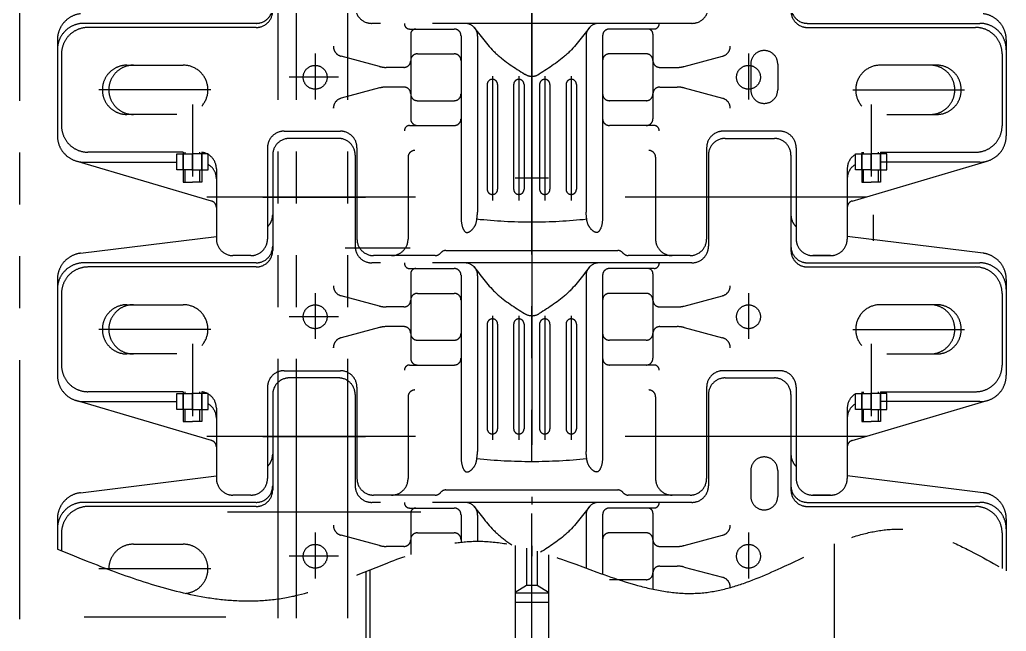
# Model space of a CAD drawing. Header units: millimetres. Extents: x 0 to 16800, y -463 to 11880.
# Drawn here: x 10366 to 12268, y 4831 to 6011 of the extents above; entities that cross this region are included whole.
import ezdxf

# ---------------------------------------------------------------- set-up
doc = ezdxf.new("R2010")
doc.units = ezdxf.units.MM
doc.header["$LTSCALE"] = 400
doc.linetypes.add('K', pattern=[2.5, 1.25, -0.25, 0.25, -0.25, 0.25, -0.25])
doc.layers.add('07', color=6, linetype='K')

# ---------------------------------------------------------------- blocks, each defined once
blk = doc.blocks.new('fesfewr')
at = {"layer": '07', "color": 6, "linetype": 'K'}
for p, q in [((41078.7, 9495), (41078.7, 4929.7)), ((41114.2, 9495), (41114.2, 4929.7)), ((41212.9, 9495), (41212.9, 4929.7)), ((40581.3, 4993), (40581.3, 9438)), ((41208.8, 6709.2), (41333.8, 6709.2)), ((41301.9, 6199.6), (40982, 6199.6))]:
    blk.add_line(p, q, dxfattribs=at)

msp = doc.modelspace()

# ---------------------------------------------------------------- linework, layer by layer
at = {"layer": '07', "color": 6, "linetype": 'K'}
for p, q in [((11353.45, 2558.15), (11353.45, 10130.81)), ((11353.45, 6614.41), (11353.45, 5999.39)), ((11353.45, 6152.41), (11353.45, 5537.39)), ((10821.95, 6003.75), (10489.95, 6003.75)), ((10821.95, 5995.75), (10497.95, 5995.75)), ((11661.95, 6003.75), (11044.95, 6003.75)), ((11107.92, 6003.75), (11107.92, 6002.82)), ((11117.92, 5992.82), (11203.95, 5992.82)), ((11241.66, 5996.43), (11244.34, 5993.27)), ((11465.23, 5996.43), (11462.56, 5993.27)), ((11588.97, 5992.82), (11502.95, 5992.82)), ((11598.97, 6003.75), (11598.97, 6002.82)), ((11884.95, 6003.75), (12216.95, 6003.75)), ((11884.95, 5995.75), (12208.95, 5995.75)), ((10438.95, 5971.69), (10438.95, 5787)), ((11119.95, 5982.82), (11119.95, 5819.68)), ((11216.95, 5979.82), (11216.95, 5631.53)), ((11248.99, 5978.75), (11248.99, 5645.13)), ((11457.91, 5978.75), (11457.91, 5639.54)), ((11489.95, 5979.82), (11489.95, 5631.53)), ((11586.95, 5982.82), (11586.95, 5819.68)), ((12267.95, 5971.69), (12267.95, 5787)), ((10446.95, 5944.75), (10446.95, 5806.25)), ((10935.85, 5945.43), (10935.85, 5857.01)), ((11060.11, 5920.44), (10985.79, 5940.28)), ((11132.95, 5944.94), (11203.95, 5944.94)), ((11573.95, 5944.94), (11502.95, 5944.94)), ((11646.79, 5920.44), (11721.11, 5940.28)), ((11771.05, 5945.43), (11771.05, 5857.01)), ((12259.95, 5944.75), (12259.95, 5806.25)), ((10573.16, 5923), (10681.7, 5923)), ((11106.95, 5918.75), (11073.01, 5918.75)), ((11599.95, 5918.75), (11633.89, 5918.75)), ((11775.45, 5925.32), (11775.45, 5875.32)), ((11827.45, 5925.32), (11827.45, 5875.32)), ((12133.73, 5923), (12025.19, 5923)), ((10980.95, 5899.75), (10885.95, 5899.75)), ((11277.45, 5901.75), (11277.45, 5662.06)), ((11328.45, 5901.75), (11328.45, 5662.06)), ((11378.45, 5901.75), (11378.45, 5662.06)), ((11429.45, 5901.75), (11429.45, 5662.06)), ((11060.11, 5879.05), (10985.79, 5859.21)), ((11106.95, 5880.75), (11073.01, 5880.75)), ((11267.45, 5885.75), (11267.45, 5683.75)), ((11287.45, 5885.75), (11287.45, 5683.75)), ((11318.45, 5885.75), (11318.45, 5683.75)), ((11338.45, 5885.75), (11338.45, 5683.75)), ((11368.45, 5885.75), (11368.45, 5683.75)), ((11388.45, 5885.75), (11388.45, 5683.75)), ((11419.45, 5885.75), (11419.45, 5683.75)), ((11439.45, 5885.75), (11439.45, 5683.75)), ((11599.95, 5880.75), (11633.89, 5880.75)), ((11646.79, 5879.05), (11721.11, 5859.21)), ((10734.64, 5875.5), (10519.14, 5875.5)), ((11972.25, 5875.5), (12187.75, 5875.5)), ((10699.45, 5847.23), (10699.45, 5708.11)), ((10970.95, 5839.89), (10970.99, 5841.2)), ((11132.95, 5854.55), (11203.95, 5854.55)), ((11573.95, 5854.55), (11502.95, 5854.55)), ((11735.95, 5839.89), (11735.9, 5841.2)), ((12007.45, 5847.23), (12007.45, 5708.11)), ((10669.05, 5828), (10573.16, 5828)), ((12037.84, 5828), (12133.73, 5828)), ((11117.92, 5806.68), (11203.95, 5806.68)), ((11588.97, 5806.68), (11502.95, 5806.68)), ((10875.95, 5795.75), (10984.45, 5795.75)), ((10980.95, 5781.75), (10885.95, 5781.75)), ((11830.95, 5795.75), (11722.45, 5795.75)), ((11725.95, 5781.75), (11820.95, 5781.75)), ((10843.95, 5763.75), (10843.95, 5587.75)), ((11016.45, 5763.75), (11016.45, 5587.75)), ((11690.45, 5763.75), (11690.45, 5587.75)), ((11862.95, 5763.75), (11862.95, 5587.75)), ((10681.45, 5755.25), (10497.95, 5755.25)), ((10669.05, 5720.94), (10669.05, 5751.94)), ((10669.05, 5751.94), (10699.45, 5751.94)), ((10681.45, 5755.25), (10681.45, 5697.66)), ((10681.45, 5720.94), (10681.45, 5751.94)), ((10685.05, 5751.94), (10685.05, 5755.25)), ((10699.45, 5719.89), (10699.45, 5753)), ((10729.84, 5751.94), (10699.45, 5751.94)), ((10713.85, 5751.94), (10713.85, 5755.25)), ((10717.45, 5755.25), (10717.45, 5697.66)), ((10717.45, 5720.94), (10717.45, 5751.94)), ((10729.84, 5720.94), (10729.84, 5751.94)), ((10853.95, 5749.75), (10853.95, 5565.75)), ((11012.95, 5749.75), (11012.95, 5573.75)), ((11114.95, 5745.5), (11114.95, 5587.75)), ((11591.95, 5745.5), (11591.95, 5587.75)), ((11693.95, 5749.75), (11693.95, 5573.75)), ((11852.95, 5749.75), (11852.95, 5565.75)), ((11977.05, 5720.94), (11977.05, 5751.94)), ((11977.05, 5751.94), (12007.45, 5751.94)), ((11989.45, 5755.25), (11989.45, 5697.66)), ((11989.45, 5720.94), (11989.45, 5751.94)), ((11993.05, 5751.94), (11993.05, 5755.25)), ((12007.45, 5719.89), (12007.45, 5753)), ((12037.84, 5751.94), (12007.45, 5751.94)), ((12021.85, 5751.94), (12021.85, 5755.25)), ((12025.45, 5755.25), (12025.45, 5697.66)), ((12025.45, 5755.25), (12208.95, 5755.25)), ((12025.45, 5720.94), (12025.45, 5751.94)), ((12037.84, 5720.94), (12037.84, 5751.94)), ((10736.13, 5661), (10475.48, 5738.09)), ((10489.95, 5736), (10669.05, 5736)), ((11970.76, 5661), (12231.41, 5738.09)), ((12216.95, 5736), (12025.45, 5736)), ((10699.45, 5720.94), (10669.05, 5720.94)), ((10685.05, 5697.66), (10685.05, 5720.94)), ((10699.45, 5720.94), (10729.84, 5720.94)), ((10713.85, 5697.66), (10713.85, 5720.94)), ((10745.45, 5723.25), (10745.45, 5587.75)), ((11321.45, 5705.82), (11385.45, 5705.82)), ((11961.45, 5723.25), (11961.45, 5587.75)), ((12007.45, 5720.94), (11977.05, 5720.94)), ((11993.05, 5697.66), (11993.05, 5720.94)), ((12007.45, 5720.94), (12037.84, 5720.94)), ((12021.85, 5697.66), (12021.85, 5720.94)), ((10681.45, 5697.66), (10699.45, 5697.66)), ((10717.45, 5697.66), (10699.45, 5697.66)), ((11353.45, 5690.41), (11353.45, 5075.39)), ((11989.45, 5697.66), (12007.45, 5697.66)), ((12025.45, 5697.66), (12007.45, 5697.66)), ((11129.07, 5668.75), (10726.99, 5668.75)), ((10835.09, 5668.75), (11032.61, 5668.75)), ((11998.91, 5668.76), (11533.62, 5668.76)), ((11978.58, 5668.75), (11573.73, 5668.75)), ((11871.81, 5668.75), (11674.29, 5668.75)), ((11248.99, 5645.13), (11248.99, 5639.54)), ((12012.32, 5584.17), (12012.32, 5634.17)), ((10483.67, 5560.3), (10745.45, 5592.78)), ((12223.23, 5560.3), (11961.45, 5592.78)), ((10811.95, 5555.75), (10777.45, 5555.75)), ((11167.45, 5555.75), (11048.45, 5555.75)), ((11187.95, 5565.75), (11518.95, 5565.75)), ((11658.45, 5555.75), (11539.44, 5555.75)), ((11894.95, 5555.75), (11929.45, 5555.75)), ((11929.45, 5555.75), (11894.95, 5555.75)), ((10821.95, 5541.75), (10489.95, 5541.75)), ((10821.95, 5533.75), (10497.95, 5533.75)), ((11661.95, 5541.75), (11044.95, 5541.75)), ((11107.92, 5541.75), (11107.92, 5540.82)), ((11241.66, 5534.43), (11244.34, 5531.27)), ((11465.23, 5534.43), (11462.56, 5531.27)), ((11598.97, 5541.75), (11598.97, 5540.82)), ((11884.95, 5541.75), (12216.95, 5541.75)), ((11884.95, 5533.75), (12208.95, 5533.75)), ((11117.92, 5530.82), (11203.95, 5530.82)), ((11119.95, 5520.82), (11119.95, 5357.68)), ((11216.95, 5517.82), (11216.95, 5169.53)), ((11248.99, 5516.75), (11248.99, 5183.13)), ((11457.91, 5516.75), (11457.91, 5177.54)), ((11489.95, 5517.82), (11489.95, 5169.53)), ((11588.97, 5530.82), (11502.95, 5530.82)), ((11586.95, 5520.82), (11586.95, 5357.68)), ((10438.95, 5509.69), (10438.95, 5325)), ((12267.95, 5509.69), (12267.95, 5325)), ((10446.95, 5482.75), (10446.95, 5344.25)), ((10935.85, 5483.43), (10935.85, 5395.01)), ((11060.11, 5458.44), (10985.79, 5478.28)), ((11132.95, 5482.94), (11203.95, 5482.94)), ((11573.95, 5482.94), (11502.95, 5482.94)), ((11646.79, 5458.44), (11721.11, 5478.28)), ((11771.05, 5483.43), (11771.05, 5395.01)), ((12259.95, 5482.75), (12259.95, 5344.25)), ((10573.16, 5461), (10681.7, 5461)), ((12133.73, 5461), (12025.19, 5461)), ((11106.95, 5456.75), (11073.01, 5456.75)), ((11277.45, 5439.75), (11277.45, 5200.06)), ((11328.45, 5439.75), (11328.45, 5200.06)), ((11378.45, 5439.75), (11378.45, 5200.06)), ((11429.45, 5439.75), (11429.45, 5200.06)), ((11599.95, 5456.75), (11633.89, 5456.75)), ((10980.95, 5437.75), (10885.95, 5437.75)), ((11267.45, 5423.75), (11267.45, 5221.75)), ((11287.45, 5423.75), (11287.45, 5221.75)), ((11318.45, 5423.75), (11318.45, 5221.75)), ((11338.45, 5423.75), (11338.45, 5221.75)), ((11368.45, 5423.75), (11368.45, 5221.75)), ((11388.45, 5423.75), (11388.45, 5221.75)), ((11419.45, 5423.75), (11419.45, 5221.75)), ((11439.45, 5423.75), (11439.45, 5221.75)), ((10734.64, 5413.5), (10519.14, 5413.5)), ((11060.11, 5417.05), (10985.79, 5397.21)), ((11106.95, 5418.75), (11073.01, 5418.75)), ((11599.95, 5418.75), (11633.89, 5418.75)), ((11646.79, 5417.05), (11721.11, 5397.21)), ((11972.25, 5413.5), (12187.75, 5413.5)), ((10699.45, 5385.23), (10699.45, 5246.11)), ((11132.95, 5392.55), (11203.95, 5392.55)), ((11573.95, 5392.55), (11502.95, 5392.55)), ((12007.45, 5385.23), (12007.45, 5246.11)), ((10669.05, 5366), (10573.16, 5366)), ((10970.95, 5377.89), (10970.99, 5379.2)), ((11735.95, 5377.89), (11735.9, 5379.2)), ((12037.84, 5366), (12133.73, 5366)), ((11117.92, 5344.68), (11203.95, 5344.68)), ((11588.97, 5344.68), (11502.95, 5344.68)), ((10875.95, 5333.75), (10984.45, 5333.75)), ((11830.95, 5333.75), (11722.45, 5333.75)), ((10980.95, 5319.75), (10885.95, 5319.75)), ((11725.95, 5319.75), (11820.95, 5319.75)), ((10681.45, 5293.25), (10497.95, 5293.25)), ((10669.05, 5258.94), (10669.05, 5289.94)), ((10669.05, 5289.94), (10699.45, 5289.94)), ((10681.45, 5293.25), (10681.45, 5235.66)), ((10681.45, 5258.94), (10681.45, 5289.94)), ((10685.05, 5289.94), (10685.05, 5293.25)), ((10699.45, 5257.89), (10699.45, 5291)), ((10729.84, 5289.94), (10699.45, 5289.94)), ((10713.85, 5289.94), (10713.85, 5293.25)), ((10717.45, 5293.25), (10717.45, 5235.66)), ((10717.45, 5258.94), (10717.45, 5289.94)), ((10729.84, 5258.94), (10729.84, 5289.94)), ((10843.95, 5301.75), (10843.95, 5125.75)), ((10853.95, 5287.75), (10853.95, 5103.75)), ((11012.95, 5287.75), (11012.95, 5111.75)), ((11016.45, 5301.75), (11016.45, 5125.75)), ((11690.45, 5301.75), (11690.45, 5125.75)), ((11693.95, 5287.75), (11693.95, 5111.75)), ((11852.95, 5287.75), (11852.95, 5103.75)), ((11862.95, 5301.75), (11862.95, 5125.75)), ((11977.05, 5258.94), (11977.05, 5289.94)), ((11977.05, 5289.94), (12007.45, 5289.94)), ((11989.45, 5293.25), (11989.45, 5235.66)), ((11989.45, 5258.94), (11989.45, 5289.94)), ((11993.05, 5289.94), (11993.05, 5293.25)), ((12007.45, 5257.89), (12007.45, 5291)), ((12037.84, 5289.94), (12007.45, 5289.94)), ((12021.85, 5289.94), (12021.85, 5293.25)), ((12025.45, 5293.25), (12025.45, 5235.66)), ((12025.45, 5293.25), (12208.95, 5293.25)), ((12025.45, 5258.94), (12025.45, 5289.94)), ((12037.84, 5258.94), (12037.84, 5289.94)), ((10736.13, 5199), (10475.48, 5276.09)), ((10489.95, 5274), (10669.05, 5274)), ((11114.95, 5283.5), (11114.95, 5125.75)), ((11591.95, 5283.5), (11591.95, 5125.75)), ((11970.76, 5199), (12231.41, 5276.09)), ((12216.95, 5274), (12025.45, 5274)), ((10699.45, 5258.94), (10669.05, 5258.94)), ((10685.05, 5235.66), (10685.05, 5258.94)), ((10699.45, 5258.94), (10729.84, 5258.94)), ((10713.85, 5235.66), (10713.85, 5258.94)), ((10745.45, 5261.25), (10745.45, 5125.75)), ((11961.45, 5261.25), (11961.45, 5125.75)), ((12007.45, 5258.94), (11977.05, 5258.94)), ((11993.05, 5235.66), (11993.05, 5258.94)), ((12007.45, 5258.94), (12037.84, 5258.94)), ((12021.85, 5235.66), (12021.85, 5258.94)), ((10681.45, 5235.66), (10699.45, 5235.66)), ((10717.45, 5235.66), (10699.45, 5235.66)), ((11989.45, 5235.66), (12007.45, 5235.66)), ((12025.45, 5235.66), (12007.45, 5235.66)), ((11129.07, 5206.75), (10726.99, 5206.75)), ((10835.09, 5206.75), (11032.61, 5206.75)), ((11998.91, 5206.76), (11533.62, 5206.76)), ((11978.58, 5206.75), (11573.73, 5206.75)), ((11871.81, 5206.75), (11674.29, 5206.75)), ((11248.99, 5183.13), (11248.99, 5177.54)), ((11775.45, 5141.32), (11775.45, 5091.32)), ((11827.45, 5141.32), (11827.45, 5091.32)), ((10483.67, 5098.3), (10745.45, 5130.78)), ((12223.23, 5098.3), (11961.45, 5130.78)), ((11187.95, 5103.75), (11518.95, 5103.75)), ((10821.95, 5079.75), (10489.95, 5079.75)), ((10811.95, 5093.75), (10777.45, 5093.75)), ((11661.95, 5079.75), (11044.95, 5079.75)), ((11167.45, 5093.75), (11048.45, 5093.75)), ((11107.92, 5079.75), (11107.92, 5078.82)), ((11658.45, 5093.75), (11539.44, 5093.75)), ((11598.97, 5079.75), (11598.97, 5078.82)), ((11884.95, 5079.75), (12216.95, 5079.75)), ((11894.95, 5093.75), (11929.45, 5093.75)), ((11929.45, 5093.75), (11894.95, 5093.75)), ((10821.95, 5071.75), (10497.95, 5071.75)), ((11087.02, 5060.92), (10767.04, 5060.92)), ((11139.33, 5060.92), (10809.57, 5060.92)), ((11117.92, 5068.82), (11203.95, 5068.82)), ((11119.95, 5058.82), (11119.95, 4979.45)), ((11241.66, 5072.43), (11244.34, 5069.27)), ((11465.23, 5072.43), (11462.56, 5069.27)), ((11588.97, 5068.82), (11502.95, 5068.82)), ((11586.95, 5058.82), (11586.95, 4912.24)), ((11884.95, 5071.75), (12208.95, 5071.75)), ((10438.95, 5047.69), (10438.95, 4989.52)), ((11216.95, 5055.82), (11216.95, 5002.86)), ((11248.99, 5054.75), (11248.99, 5004.78)), ((11457.91, 5054.75), (11457.91, 4952.92)), ((11489.95, 5055.82), (11489.95, 4941.24)), ((12267.95, 5047.69), (12267.95, 4947.69)), ((10446.95, 5020.75), (10446.95, 4986.28)), ((10935.85, 5021.43), (10935.85, 4933.01)), ((11132.95, 5020.94), (11203.95, 5020.94)), ((11573.95, 5020.94), (11502.95, 5020.94)), ((11771.05, 5021.43), (11771.05, 4933.01)), ((12259.95, 5020.75), (12259.95, 4952.31)), ((11060.11, 4996.44), (10985.79, 5016.28)), ((11646.79, 4996.44), (11721.11, 5016.28)), ((10585.59, 4999), (10681.7, 4999)), ((11106.95, 4994.75), (11073.01, 4994.75)), ((11321.45, 4996.51), (11321.45, 2549.41)), ((11343.45, 4991.24), (11343.45, 4920.03)), ((11353.45, 4995.75), (11353.45, 4975.75)), ((11363.45, 4985.63), (11363.45, 4920.03)), ((11599.95, 4994.75), (11633.89, 4994.75)), ((11935.95, 4999.54), (11935.95, 3212.41)), ((10980.95, 4975.75), (10885.95, 4975.75)), ((11385.45, 4978.73), (11385.45, 2567.72)), ((10734.64, 4951.5), (10519.14, 4951.5)), ((11033.95, 3742.82), (11033.95, 4946.48)), ((11041.88, 3750.76), (11041.88, 4949.68)), ((11599.95, 4956.75), (11633.89, 4956.75)), ((11646.79, 4955.05), (11721.11, 4935.21)), ((11573.95, 4930.55), (11502.95, 4930.55)), ((11321.45, 4906.4), (11343.45, 4920.03)), ((11343.45, 4920.03), (11363.45, 4920.03)), ((11363.45, 4920.03), (11385.45, 4906.4)), ((11735.95, 4915.89), (11735.9, 4917.2)), ((11321.45, 4905.12), (11385.45, 4905.12)), ((11385.45, 4886.56), (11321.45, 4886.56)), ((10763.61, 4858.54), (10490.62, 4858.54))]:
    msp.add_line(p, q, dxfattribs=at)
for centre in [(10935.85, 5899.75), (11771.05, 5899.75), (10935.85, 5437.75), (11771.05, 5437.75), (10935.85, 4975.75), (11771.05, 4975.75)]:
    msp.add_circle(centre, 23, dxfattribs=at)
for centre, radius, start, end in [((10821.95, 6035.75), 32, 270, 0), ((11044.95, 6035.75), 32, 180, 270), ((11661.95, 6035.75), 32, 270, 0), ((11884.95, 6035.75), 32, 180, 270), ((10489.95, 5971.69), 51, 97.07403, 180), ((10821.95, 6027.75), 32, 270, 0), ((11884.95, 6027.75), 32, 180, 270), ((12216.95, 5971.69), 51, 0, 82.92597), ((10489.95, 5952.75), 51, 90, 180), ((10497.95, 5944.75), 51, 90, 180), ((11117.92, 6002.82), 10, 180, 270), ((11129.95, 5982.82), 10, 90, 180), ((11203.95, 5979.82), 13, 0, 90), ((11223.99, 5978.75), 25, 0, 90), ((11482.91, 5978.75), 25, 90, 180), ((11502.95, 5979.82), 13, 90, 180), ((11576.95, 5982.82), 10, 0, 90), ((11588.97, 6002.82), 10, 270, 0), ((12208.95, 5944.75), 51, 0, 90), ((12216.95, 5952.75), 51, 0, 90), ((10990.95, 5959.61), 20, 180, 255.04991), ((11715.95, 5959.61), 20, 284.95009, 0), ((11132.95, 5931.94), 13, 90, 180), ((11203.95, 5931.94), 13, 0, 90), ((11502.95, 5931.94), 13, 90, 180), ((11573.95, 5931.94), 13, 0, 90), ((11801.45, 5925.32), 26, 0, 180), ((10573.16, 5875.5), 47.5, 90, 270), ((10585.59, 5875.5), 47.5, 90, 270), ((10681.7, 5875.5), 47.5, 318.72403, 90), ((11073.01, 5968.75), 50, 255.04991, 270), ((11106.95, 5931.75), 13, 270, 0), ((11599.95, 5931.75), 13, 180, 270), ((11633.89, 5968.75), 50, 270, 284.95009), ((12025.19, 5875.5), 47.5, 90, 221.27597), ((12121.3, 5875.5), 47.5, 270, 90), ((12133.73, 5875.5), 47.5, 270, 90), ((11277.45, 5885.75), 10, 0, 180), ((11328.45, 5885.75), 10, 0, 180), ((11353.69, 5927.32), 25.59, 236.55292, 303.71752), ((11378.45, 5885.75), 10, 0, 180), ((11429.45, 5885.75), 10, 0, 180), ((11073.01, 5830.75), 50, 90, 104.95009), ((11106.95, 5867.75), 13, 0, 90), ((11599.95, 5867.75), 13, 90, 180), ((11633.89, 5830.75), 50, 75.04991, 90), ((10990.95, 5839.89), 20, 104.95009, 180), ((11132.95, 5867.55), 13, 180, 270), ((11203.95, 5867.55), 13, 270, 0), ((11502.95, 5867.55), 13, 180, 270), ((11573.95, 5867.55), 13, 270, 0), ((11715.95, 5839.89), 20, 0, 75.04991), ((11801.45, 5875.32), 26, 180, 0), ((11132.95, 5819.68), 13, 180, 270), ((11203.95, 5819.68), 13, 270, 0), ((11502.95, 5819.68), 13, 180, 270), ((11573.95, 5819.68), 13, 270, 0), ((10497.95, 5806.25), 51, 180, 270), ((11117.92, 5796.68), 10, 90, 180), ((11588.97, 5796.68), 10, 0, 90), ((12208.95, 5806.25), 51, 270, 0), ((10489.95, 5787), 51, 180, 270), ((10875.95, 5763.75), 32, 90, 180), ((10885.95, 5749.75), 32, 90, 180), ((10980.95, 5749.75), 32, 0, 90), ((10984.45, 5763.75), 32, 0, 90), ((11722.45, 5763.75), 32, 90, 180), ((11725.95, 5749.75), 32, 90, 180), ((11820.95, 5749.75), 32, 0, 90), ((11830.95, 5763.75), 32, 0, 90), ((12216.95, 5787), 51, 270, 0), ((10713.45, 5723.25), 32, 0, 82.81924), ((11127.95, 5745.5), 13, 88.91908, 180), ((11578.95, 5745.5), 13, 0, 91.08092), ((11993.45, 5723.25), 32, 120.82007, 180), ((10713.45, 5704), 32, 0, 59.17993), ((11993.45, 5704), 32, 120.82007, 180), ((11277.45, 5683.75), 10, 180, 0), ((11328.45, 5683.75), 10, 180, 0), ((11378.45, 5683.75), 10, 180, 0), ((11429.45, 5683.75), 10, 180, 0), ((10732.45, 5648.54), 13, 0, 73.5235), ((11974.45, 5648.54), 13, 106.4765, 180), ((10821.95, 5634.52), 32, 313.43254, 0), ((11884.95, 5634.52), 32, 180, 226.56746), ((11353.45, 6620.75), 1000, 263.92155, 276.07845), ((10777.45, 5587.75), 32, 180, 270), ((10811.95, 5587.75), 32, 270, 0), ((10821.95, 5573.75), 32, 270, 0), ((11044.95, 5573.75), 32, 180, 270), ((11048.45, 5587.75), 32, 180, 270), ((11082.95, 5587.75), 32, 270, 0), ((11623.95, 5587.75), 32, 180, 270), ((11658.45, 5587.75), 32, 270, 0), ((11661.95, 5573.75), 32, 270, 0), ((11884.95, 5573.75), 32, 180, 270), ((11894.95, 5587.75), 32, 180, 270), ((11929.45, 5587.75), 32, 270, 0), ((10489.95, 5509.69), 51, 97.07403, 180), ((10821.95, 5565.75), 32, 270, 0), ((11167.45, 5568.75), 13, 270, 322.02013), ((11187.95, 5552.75), 13, 90, 142.02013), ((11518.95, 5552.75), 13, 37.97987, 90), ((11539.44, 5568.75), 13, 217.97987, 270), ((11884.95, 5565.75), 32, 180, 270), ((12216.95, 5509.69), 51, 0, 82.92597), ((10489.95, 5490.75), 51, 90, 180), ((10497.95, 5482.75), 51, 90, 180), ((11117.92, 5540.82), 10, 180, 270), ((11223.99, 5516.75), 25, 0, 90), ((11482.91, 5516.75), 25, 90, 180), ((11588.97, 5540.82), 10, 270, 0), ((12208.95, 5482.75), 51, 0, 90), ((12216.95, 5490.75), 51, 0, 90), ((11129.95, 5520.82), 10, 90, 180), ((11203.95, 5517.82), 13, 0, 90), ((11502.95, 5517.82), 13, 90, 180), ((11576.95, 5520.82), 10, 0, 90), ((10990.95, 5497.61), 20, 180, 255.04991), ((11715.95, 5497.61), 20, 284.95009, 0), ((11132.95, 5469.94), 13, 90, 180), ((11203.95, 5469.94), 13, 0, 90), ((11502.95, 5469.94), 13, 90, 180), ((11573.95, 5469.94), 13, 0, 90), ((10573.16, 5413.5), 47.5, 90, 270), ((10585.59, 5413.5), 47.5, 90, 270), ((10681.7, 5413.5), 47.5, 318.72403, 90), ((11073.01, 5506.75), 50, 255.04991, 270), ((11106.95, 5469.75), 13, 270, 0), ((11599.95, 5469.75), 13, 180, 270), ((11633.89, 5506.75), 50, 270, 284.95009), ((12025.19, 5413.5), 47.5, 90, 221.27597), ((12121.3, 5413.5), 47.5, 270, 90), ((12133.73, 5413.5), 47.5, 270, 90), ((11353.69, 5465.32), 25.59, 236.55292, 303.71752), ((11277.45, 5423.75), 10, 0, 180), ((11328.45, 5423.75), 10, 0, 180), ((11378.45, 5423.75), 10, 0, 180), ((11429.45, 5423.75), 10, 0, 180), ((11073.01, 5368.75), 50, 90, 104.95009), ((11106.95, 5405.75), 13, 0, 90), ((11132.95, 5405.55), 13, 180, 270), ((11203.95, 5405.55), 13, 270, 0), ((11502.95, 5405.55), 13, 180, 270), ((11573.95, 5405.55), 13, 270, 0), ((11599.95, 5405.75), 13, 90, 180), ((11633.89, 5368.75), 50, 75.04991, 90), ((10990.95, 5377.89), 20, 104.95009, 180), ((11715.95, 5377.89), 20, 0, 75.04991), ((10497.95, 5344.25), 51, 180, 270), ((11117.92, 5334.68), 10, 90, 180), ((11132.95, 5357.68), 13, 180, 270), ((11203.95, 5357.68), 13, 270, 0), ((11502.95, 5357.68), 13, 180, 270), ((11573.95, 5357.68), 13, 270, 0), ((11588.97, 5334.68), 10, 0, 90), ((12208.95, 5344.25), 51, 270, 0), ((10489.95, 5325), 51, 180, 270), ((10875.95, 5301.75), 32, 90, 180), ((10984.45, 5301.75), 32, 0, 90), ((11722.45, 5301.75), 32, 90, 180), ((11830.95, 5301.75), 32, 0, 90), ((12216.95, 5325), 51, 270, 0), ((10885.95, 5287.75), 32, 90, 180), ((10980.95, 5287.75), 32, 0, 90), ((11725.95, 5287.75), 32, 90, 180), ((11820.95, 5287.75), 32, 0, 90), ((10713.45, 5261.25), 32, 0, 82.81924), ((11127.95, 5283.5), 13, 88.91908, 180), ((11578.95, 5283.5), 13, 0, 91.08092), ((11993.45, 5261.25), 32, 120.82007, 180), ((10713.45, 5242), 32, 0, 59.17993), ((11993.45, 5242), 32, 120.82007, 180), ((11277.45, 5221.75), 10, 180, 0), ((11328.45, 5221.75), 10, 180, 0), ((11378.45, 5221.75), 10, 180, 0), ((11429.45, 5221.75), 10, 180, 0), ((10732.45, 5186.54), 13, 0, 73.5235), ((11974.45, 5186.54), 13, 106.4765, 180), ((10821.95, 5172.52), 32, 313.43254, 0), ((11884.95, 5172.52), 32, 180, 226.56746), ((11353.45, 6158.75), 1000, 263.92155, 276.07845), ((11801.45, 5141.32), 26, 0, 180), ((10777.45, 5125.75), 32, 180, 270), ((10811.95, 5125.75), 32, 270, 0), ((11048.45, 5125.75), 32, 180, 270), ((11082.95, 5125.75), 32, 270, 0), ((11623.95, 5125.75), 32, 180, 270), ((11658.45, 5125.75), 32, 270, 0), ((11894.95, 5125.75), 32, 180, 270), ((11929.45, 5125.75), 32, 270, 0), ((10489.95, 5047.69), 51, 97.07403, 180), ((10821.95, 5111.75), 32, 270, 0), ((10821.95, 5103.75), 32, 270, 0), ((11044.95, 5111.75), 32, 180, 270), ((11167.45, 5106.75), 13, 270, 322.02013), ((11187.95, 5090.75), 13, 90, 142.02013), ((11518.95, 5090.75), 13, 37.97987, 90), ((11539.44, 5106.75), 13, 217.97987, 270), ((11661.95, 5111.75), 32, 270, 0), ((11884.95, 5111.75), 32, 180, 270), ((11884.95, 5103.75), 32, 180, 270), ((12216.95, 5047.69), 51, 0, 82.92597), ((10489.95, 5028.75), 51, 90, 180), ((11117.92, 5078.82), 10, 180, 270), ((11223.99, 5054.75), 25, 0, 90), ((11482.91, 5054.75), 25, 90, 180), ((11588.97, 5078.82), 10, 270, 0), ((11801.45, 5091.32), 26, 180, 0), ((12216.95, 5028.75), 51, 0, 90), ((10497.95, 5020.75), 51, 90, 180), ((11129.95, 5058.82), 10, 90, 180), ((11203.95, 5055.82), 13, 0, 90), ((11502.95, 5055.82), 13, 90, 180), ((11576.95, 5058.82), 10, 0, 90), ((12208.95, 5020.75), 51, 0, 90), ((10990.95, 5035.61), 20, 180, 255.04991), ((11132.95, 5007.94), 13, 90, 180), ((11203.95, 5007.94), 13, 0, 90), ((11502.95, 5007.94), 13, 90, 180), ((11573.95, 5007.94), 13, 0, 90), ((11715.95, 5035.61), 20, 284.95009, 0), ((11106.95, 5007.75), 13, 270, 0), ((11599.95, 5007.75), 13, 180, 270), ((10585.59, 4951.5), 47.5, 90, 181.41059), ((10681.7, 4951.5), 47.5, 0, 90), ((11073.01, 5044.75), 50, 255.04991, 270), ((11633.89, 5044.75), 50, 270, 284.95009), ((10681.7, 4951.5), 47.5, 275.42592, 0), ((11599.95, 4943.75), 13, 90, 180), ((11633.89, 4906.75), 50, 75.04991, 90), ((11573.95, 4943.55), 13, 270, 0), ((11715.95, 4915.89), 20, 0, 75.04991)]:
    msp.add_arc(centre, radius, start, end, dxfattribs=at)
for points in [[(11243, 5994.85), (11285.74, 5944.3), (11339.58, 5905.96)], [(11463.89, 5994.85), (11421.15, 5944.3), (11367.89, 5906.03)], [(11216.95, 5631.53), (11219.87, 5610.62), (11226.31, 5600.75), (11244.16, 5613.84), (11247.67, 5627.29), (11248.99, 5639.54)], [(11489.95, 5631.53), (11487.02, 5610.62), (11480.59, 5600.75), (11462.74, 5613.84), (11459.23, 5627.29), (11457.91, 5639.54)], [(11243, 5532.85), (11285.74, 5482.3), (11339.58, 5443.96)], [(11463.89, 5532.85), (11421.15, 5482.3), (11367.89, 5444.03)], [(11216.95, 5169.53), (11219.87, 5148.62), (11226.31, 5138.75), (11244.16, 5151.84), (11247.67, 5165.29), (11248.99, 5177.54)], [(11489.95, 5169.53), (11487.02, 5148.62), (11480.59, 5138.75), (11462.74, 5151.84), (11459.23, 5165.29), (11457.91, 5177.54)], [(10438.95, 4989.52), (10880.65, 4896.18), (11248.99, 5004.78), (11681.95, 4905.14), (12067.87, 5027.78), (12267.95, 4947.69)]]:
    msp.add_spline(points, degree=3, dxfattribs=at)
for points, knots in [([(11243, 5070.85), (11256.32, 5052.98), (11277.01, 5025.21), (11304.47, 5004.79), (11314.65, 4997.92)], [0, 0, 0, 0, 66.1994736, 102.9096546, 102.9096546, 102.9096546, 102.9096546]), ([(11463.89, 5070.85), (11450.57, 5053), (11424.61, 5018.23), (11388.15, 4994.83), (11370.31, 4983.55)], [0, 0, 0, 0, 66.1994736, 128.9541864, 128.9541864, 128.9541864, 128.9541864])]:
    msp.add_open_spline(points, degree=3, knots=knots, dxfattribs=at)

# ---------------------------------------------------------------- block references
at = {"ltscale": 2}
msp.add_blockref('fesfewr', (-30214.92, -1138.65), dxfattribs=at)

doc.saveas('drawing.dxf')
